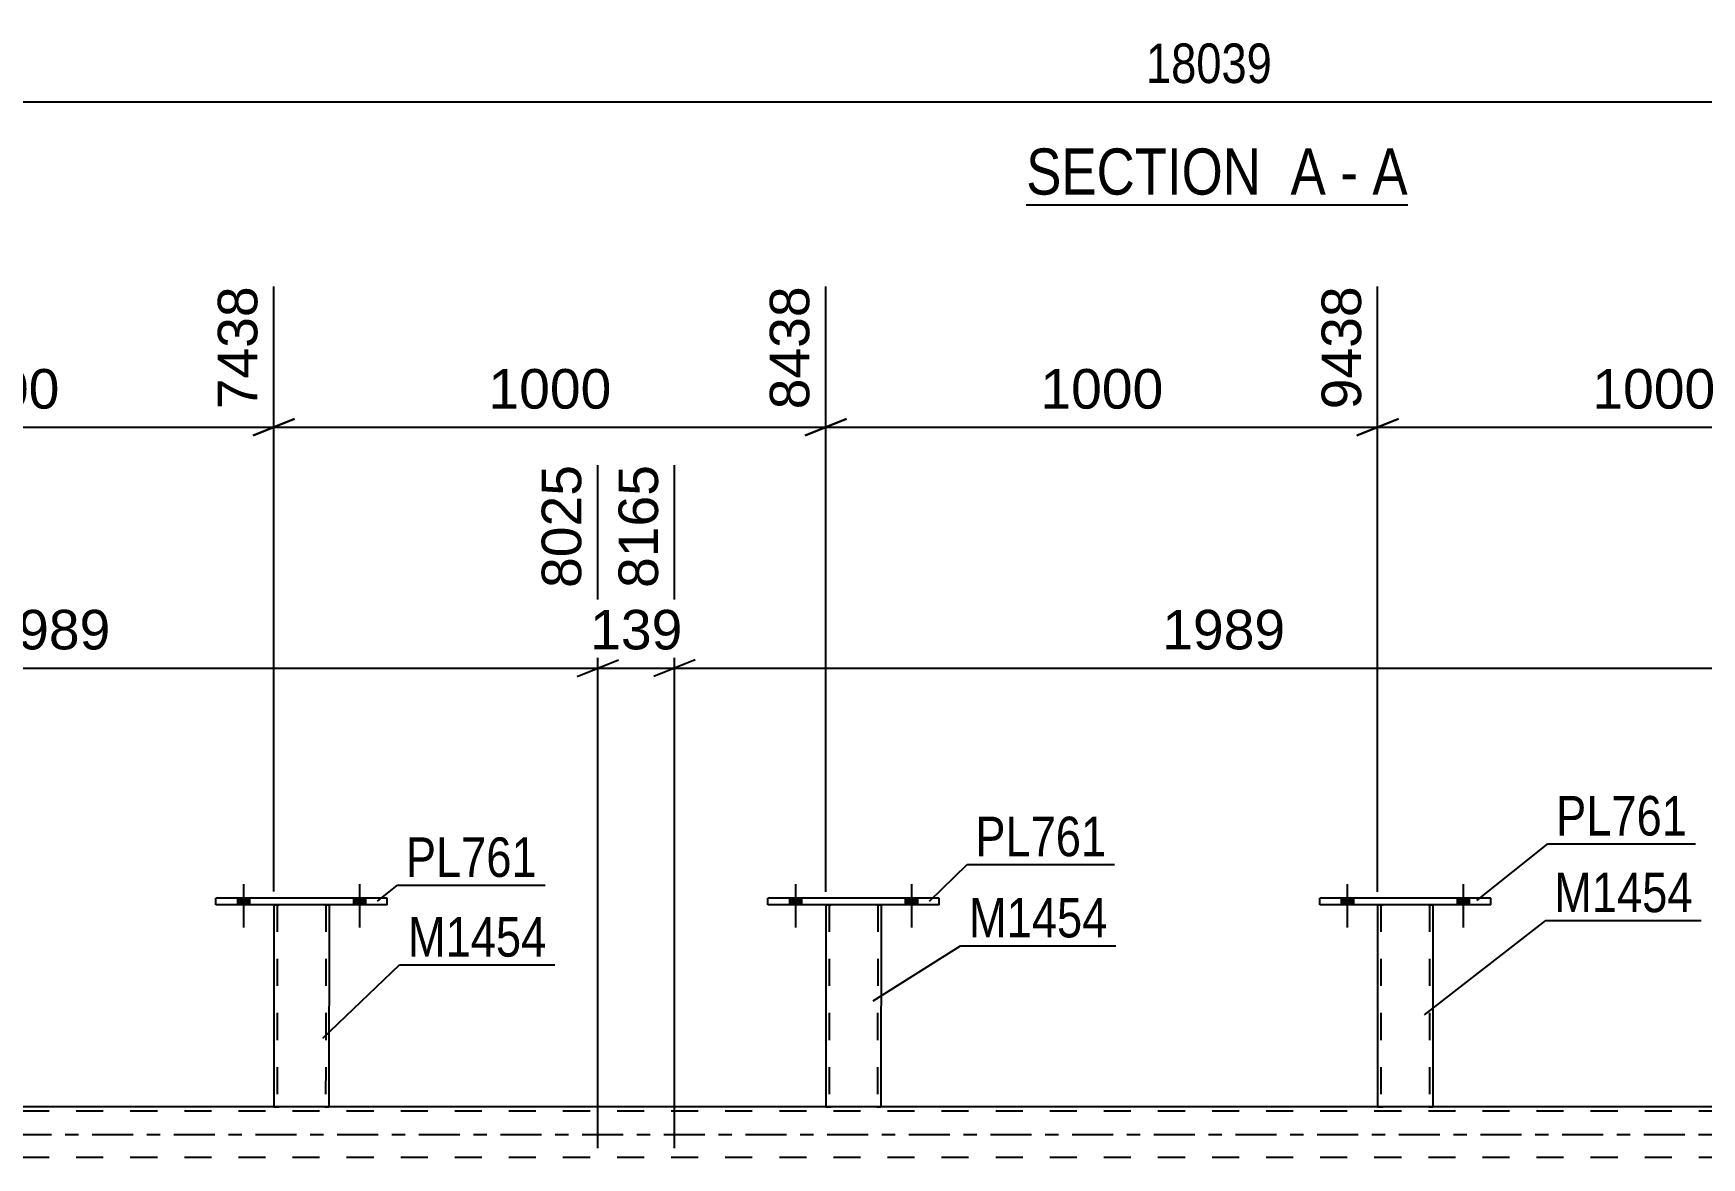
# Model space of a CAD drawing. Header units: millimetres. Extents: x 0 to 841, y 0 to 594.
# Drawn here: x 328.7 to 449.6, y 434.6 to 516 of the extents above; entities that cross this region are included whole.
import ezdxf

# ---------------------------------------------------------------- set-up
doc = ezdxf.new("R2010")
doc.units = ezdxf.units.MM
doc.linetypes.add('DXK_LINE_DOT2', pattern=[3.9198, 1.9599, -1.9599])
doc.linetypes.add('DXK_LINE_DOT3', pattern=[5.9187, 2.979, -0.9799, 0.9799, -0.9799])
doc.styles.add('Arial', font='ARIAL.TTF', dxfattribs={"height": 0.2})
doc.styles.add('Arial Narrow', font='ARIALN.TTF', dxfattribs={"height": 0.2})

# ---------------------------------------------------------------- blocks, each defined once
blk = doc.blocks.new('Unknown-318892572-12 - 6435')
at = {"color": 6, "linetype": 'Continuous'}
blk.add_line((400.63, 503.6), (428.28, 503.6), dxfattribs=at)
at = {"color": 0, "linetype": 'Continuous'}
for points in [[(418.74, 504.35), (418.74, 507.85), (400.63, 507.85), (400.63, 504.35)], [(422.35, 504.35), (422.35, 507.85), (419.79, 507.85), (419.79, 504.35)], [(424.67, 504.35), (424.67, 507.85), (423.4, 507.85), (423.4, 504.35)], [(428.28, 504.35), (428.28, 507.85), (425.72, 507.85), (425.72, 504.35)]]:
    blk.add_wipeout(points, dxfattribs=at)
at = {"color": 7, "linetype": 'Continuous', "style": 'Arial Narrow'}
for s, p in [('SECTION ', (400.63, 504.35)), ('A', (419.79, 504.35)), ('A', (425.72, 504.35)), ('-', (423.4, 504.35))]:
    blk.add_text(s, height=3.34, dxfattribs=at).set_placement(p)
blk = doc.blocks.new('Part-318892572-4988 - 4655')
at = {"color": 2, "linetype": 'Continuous'}
for p, q in [((341.91, 452.92), (341.91, 453.4)), ((354.31, 453.4), (341.91, 453.4)), ((354.31, 452.92), (354.31, 453.4)), ((354.31, 452.92), (341.91, 452.92))]:
    blk.add_line(p, q, dxfattribs=at)
blk = doc.blocks.new('Part-318892572-4887 - 4655')
at = {"color": 2, "linetype": 'Continuous'}
for p, q in [((426.1, 452.92), (426.1, 438.28)), ((430.1, 452.92), (430.1, 438.28)), ((426.13, 438.28), (426.1, 438.28)), ((426.24, 438.28), (426.13, 438.28)), ((426.39, 438.28), (426.24, 438.28)), ((429.8, 438.28), (426.39, 438.28)), ((429.96, 438.28), (429.8, 438.28)), ((430.06, 438.28), (429.96, 438.28)), ((430.1, 438.28), (430.06, 438.28))]:
    blk.add_line(p, q, dxfattribs=at)
at = {"color": 7, "linetype": 'DXK_LINE_DOT2'}
for p, q in [((426.1, 452.92), (426.1, 452.92)), ((426.1, 452.92), (426.1, 452.92)), ((426.1, 452.92), (426.1, 452.92)), ((426.14, 452.92), (426.1, 452.92)), ((426.1, 452.92), (426.14, 452.92)), ((426.24, 452.92), (426.14, 452.92)), ((426.14, 452.92), (426.24, 452.92)), ((426.4, 452.92), (426.24, 452.92)), ((426.24, 452.92), (426.4, 452.92)), ((426.34, 452.92), (426.34, 452.92)), ((426.34, 452.92), (426.34, 438.28)), ((426.36, 452.92), (426.34, 452.92)), ((426.34, 452.92), (426.36, 452.92)), ((426.41, 452.92), (426.36, 452.92)), ((426.36, 452.92), (426.41, 452.92)), ((429.81, 452.92), (426.4, 452.92)), ((429.81, 452.92), (426.4, 452.92)), ((429.71, 452.92), (426.41, 452.92)), ((426.41, 452.92), (426.49, 452.92)), ((429.79, 452.92), (426.49, 452.92)), ((429.79, 452.92), (429.71, 452.92)), ((429.84, 452.92), (429.79, 452.92)), ((429.79, 452.92), (429.84, 452.92)), ((429.81, 452.92), (429.96, 452.92)), ((429.96, 452.92), (429.81, 452.92)), ((429.86, 452.92), (429.84, 452.92)), ((429.84, 452.92), (429.86, 452.92)), ((429.86, 452.92), (429.86, 452.92)), ((429.86, 452.92), (429.86, 438.28)), ((429.96, 452.92), (430.07, 452.92)), ((430.07, 452.92), (429.96, 452.92)), ((430.07, 452.92), (430.1, 452.92)), ((430.1, 452.92), (430.07, 452.92)), ((430.1, 452.92), (430.1, 452.92)), ((430.1, 452.92), (430.1, 452.92)), ((430.1, 452.92), (430.1, 452.92)), ((426.1, 438.28), (426.13, 438.28)), ((426.13, 438.28), (426.24, 438.28)), ((426.24, 438.28), (426.39, 438.28)), ((426.36, 438.28), (426.34, 438.28)), ((426.34, 438.28), (426.36, 438.28)), ((426.41, 438.28), (426.36, 438.28)), ((426.36, 438.28), (426.41, 438.28)), ((429.8, 438.28), (426.39, 438.28)), ((429.71, 438.28), (426.41, 438.28)), ((426.41, 438.28), (426.49, 438.28)), ((429.84, 438.28), (426.49, 438.28)), ((429.79, 438.28), (429.71, 438.28)), ((429.84, 438.28), (429.79, 438.28)), ((429.8, 438.28), (429.96, 438.28)), ((429.86, 438.28), (429.84, 438.28)), ((429.84, 438.28), (429.86, 438.28)), ((429.96, 438.28), (430.06, 438.28)), ((430.06, 438.28), (430.1, 438.28))]:
    blk.add_line(p, q, dxfattribs=at)
blk = doc.blocks.new('Part-318892572-4892 - 4655')
at = {"color": 2, "linetype": 'Continuous'}
for p, q in [((421.9, 452.92), (421.9, 453.4)), ((434.3, 453.4), (421.9, 453.4)), ((434.3, 452.92), (434.3, 453.4)), ((434.3, 452.92), (421.9, 452.92))]:
    blk.add_line(p, q, dxfattribs=at)
blk = doc.blocks.new('Part-318892572-4983 - 4655')
at = {"color": 2, "linetype": 'Continuous'}
for p, q in [((346.11, 452.92), (346.1, 438.28)), ((350.11, 452.92), (350.1, 438.28)), ((346.14, 438.28), (346.1, 438.28)), ((346.24, 438.28), (346.14, 438.28)), ((346.4, 438.28), (346.24, 438.28)), ((349.81, 438.28), (346.4, 438.28)), ((349.96, 438.28), (349.81, 438.28)), ((350.07, 438.28), (349.96, 438.28)), ((350.1, 438.28), (350.07, 438.28))]:
    blk.add_line(p, q, dxfattribs=at)
at = {"color": 7, "linetype": 'DXK_LINE_DOT2'}
for p, q in [((346.11, 452.92), (346.11, 452.92)), ((346.11, 452.92), (346.11, 452.92)), ((346.11, 452.92), (346.11, 452.92)), ((346.14, 452.92), (346.11, 452.92)), ((346.11, 452.92), (346.14, 452.92)), ((346.25, 452.92), (346.14, 452.92)), ((346.14, 452.92), (346.25, 452.92)), ((346.4, 452.92), (346.25, 452.92)), ((346.25, 452.92), (346.4, 452.92)), ((346.35, 452.92), (346.34, 438.28)), ((346.35, 452.92), (346.35, 452.92)), ((346.37, 452.92), (346.35, 452.92)), ((346.35, 452.92), (346.37, 452.92)), ((346.42, 452.92), (346.37, 452.92)), ((346.37, 452.92), (346.42, 452.92)), ((349.81, 452.92), (346.4, 452.92)), ((349.81, 452.92), (346.4, 452.92)), ((349.72, 452.92), (346.42, 452.92)), ((346.42, 452.92), (346.5, 452.92)), ((349.8, 452.92), (346.5, 452.92)), ((349.8, 452.92), (349.72, 452.92)), ((349.85, 452.92), (349.8, 452.92)), ((349.8, 452.92), (349.85, 452.92)), ((349.81, 452.92), (349.97, 452.92)), ((349.97, 452.92), (349.81, 452.92)), ((349.87, 452.92), (349.85, 452.92)), ((349.85, 452.92), (349.87, 452.92)), ((349.87, 452.92), (349.86, 438.28)), ((349.87, 452.92), (349.87, 452.92)), ((349.97, 452.92), (350.07, 452.92)), ((350.07, 452.92), (349.97, 452.92)), ((350.07, 452.92), (350.11, 452.92)), ((350.11, 452.92), (350.07, 452.92)), ((350.11, 452.92), (350.11, 452.92)), ((350.11, 452.92), (350.11, 452.92)), ((350.11, 452.92), (350.11, 452.92)), ((346.1, 438.28), (346.14, 438.28)), ((346.14, 438.28), (346.24, 438.28)), ((346.24, 438.28), (346.4, 438.28)), ((346.36, 438.28), (346.34, 438.28)), ((346.34, 438.28), (346.36, 438.28)), ((346.41, 438.28), (346.36, 438.28)), ((346.36, 438.28), (346.4, 438.28)), ((349.81, 438.28), (346.4, 438.28)), ((346.4, 438.28), (346.41, 438.28)), ((349.72, 438.28), (346.41, 438.28)), ((346.41, 438.28), (346.49, 438.28)), ((349.85, 438.28), (346.49, 438.28)), ((349.79, 438.28), (349.72, 438.28)), ((349.85, 438.28), (349.79, 438.28)), ((349.81, 438.28), (349.96, 438.28)), ((349.86, 438.28), (349.85, 438.28)), ((349.85, 438.28), (349.86, 438.28)), ((349.96, 438.28), (350.07, 438.28)), ((350.07, 438.28), (350.1, 438.28))]:
    blk.add_line(p, q, dxfattribs=at)
blk = doc.blocks.new('Part-318892572-4993 - 4655')
at = {"color": 2, "linetype": 'Continuous'}
for p, q in [((386.11, 452.92), (386.1, 438.28)), ((390.11, 452.92), (390.1, 438.28)), ((386.14, 438.28), (386.1, 438.28)), ((386.24, 438.28), (386.14, 438.28)), ((386.4, 438.28), (386.24, 438.28)), ((389.81, 438.28), (386.4, 438.28)), ((389.96, 438.28), (389.81, 438.28)), ((390.07, 438.28), (389.96, 438.28)), ((390.1, 438.28), (390.07, 438.28))]:
    blk.add_line(p, q, dxfattribs=at)
at = {"color": 7, "linetype": 'DXK_LINE_DOT2'}
for p, q in [((386.11, 452.92), (386.11, 452.92)), ((386.11, 452.92), (386.11, 452.92)), ((386.11, 452.92), (386.11, 452.92)), ((386.14, 452.92), (386.11, 452.92)), ((386.11, 452.92), (386.14, 452.92)), ((386.25, 452.92), (386.14, 452.92)), ((386.14, 452.92), (386.25, 452.92)), ((386.4, 452.92), (386.25, 452.92)), ((386.25, 452.92), (386.4, 452.92)), ((386.35, 452.92), (386.34, 438.28)), ((386.35, 452.92), (386.35, 452.92)), ((386.37, 452.92), (386.35, 452.92)), ((386.35, 452.92), (386.37, 452.92)), ((386.42, 452.92), (386.37, 452.92)), ((386.37, 452.92), (386.42, 452.92)), ((389.81, 452.92), (386.4, 452.92)), ((389.81, 452.92), (386.4, 452.92)), ((389.72, 452.92), (386.42, 452.92)), ((386.42, 452.92), (386.5, 452.92)), ((389.8, 452.92), (386.5, 452.92)), ((389.8, 452.92), (389.72, 452.92)), ((389.85, 452.92), (389.8, 452.92)), ((389.8, 452.92), (389.85, 452.92)), ((389.81, 452.92), (389.97, 452.92)), ((389.97, 452.92), (389.81, 452.92)), ((389.87, 452.92), (389.85, 452.92)), ((389.85, 452.92), (389.87, 452.92)), ((389.87, 452.92), (389.86, 438.28)), ((389.87, 452.92), (389.87, 452.92)), ((389.97, 452.92), (390.07, 452.92)), ((390.07, 452.92), (389.97, 452.92)), ((390.07, 452.92), (390.11, 452.92)), ((390.11, 452.92), (390.07, 452.92)), ((390.11, 452.92), (390.11, 452.92)), ((390.11, 452.92), (390.11, 452.92)), ((390.11, 452.92), (390.11, 452.92)), ((386.1, 438.28), (386.14, 438.28)), ((386.14, 438.28), (386.24, 438.28)), ((386.24, 438.28), (386.4, 438.28)), ((386.36, 438.28), (386.34, 438.28)), ((386.34, 438.28), (386.36, 438.28)), ((386.41, 438.28), (386.36, 438.28)), ((386.36, 438.28), (386.4, 438.28)), ((389.81, 438.28), (386.4, 438.28)), ((386.4, 438.28), (386.41, 438.28)), ((389.71, 438.28), (386.41, 438.28)), ((386.41, 438.28), (386.49, 438.28)), ((389.84, 438.28), (386.49, 438.28)), ((389.79, 438.28), (389.71, 438.28)), ((389.84, 438.28), (389.79, 438.28)), ((389.81, 438.28), (389.96, 438.28)), ((389.86, 438.28), (389.84, 438.28)), ((389.84, 438.28), (389.86, 438.28)), ((389.96, 438.28), (390.07, 438.28)), ((390.07, 438.28), (390.1, 438.28))]:
    blk.add_line(p, q, dxfattribs=at)
blk = doc.blocks.new('Bolt-318892572-5007 - 4655')
at = {"linetype": 'Continuous'}
for points in [[(343.47, 452.92), (344.35, 452.92), (344.35, 453.4), (343.47, 453.4)], [(351.87, 452.92), (352.75, 452.92), (352.75, 453.4), (351.87, 453.4)]]:
    blk.add_hatch(color=1, dxfattribs=at).paths.add_polyline_path(points)
at = {"color": 1, "linetype": 'Continuous'}
for p, q in [((343.47, 453.4), (343.47, 452.92)), ((343.91, 454.4), (343.91, 451.28)), ((344.35, 453.4), (344.35, 452.92)), ((351.87, 453.4), (351.87, 452.92)), ((352.31, 454.4), (352.31, 451.28)), ((352.75, 453.4), (352.75, 452.92))]:
    blk.add_line(p, q, dxfattribs=at)
blk = doc.blocks.new('Bolt-318892572-5008 - 4655')
at = {"linetype": 'Continuous'}
for points in [[(343.47, 452.92), (344.35, 452.92), (344.35, 453.4), (343.47, 453.4)], [(351.87, 452.92), (352.75, 452.92), (352.75, 453.4), (351.87, 453.4)]]:
    blk.add_hatch(color=1, dxfattribs=at).paths.add_polyline_path(points)
at = {"color": 1, "linetype": 'Continuous'}
for p, q in [((343.47, 453.4), (343.47, 452.92)), ((343.91, 454.4), (343.91, 451.28)), ((344.35, 453.4), (344.35, 452.92)), ((351.87, 453.4), (351.87, 452.92)), ((352.31, 454.4), (352.31, 451.28)), ((352.75, 453.4), (352.75, 452.92))]:
    blk.add_line(p, q, dxfattribs=at)
blk = doc.blocks.new('Bolt-318892572-5009 - 4655')
at = {"linetype": 'Continuous'}
for points in [[(383.47, 452.92), (384.35, 452.92), (384.35, 453.4), (383.47, 453.4)], [(391.87, 452.92), (392.75, 452.92), (392.75, 453.4), (391.87, 453.4)]]:
    blk.add_hatch(color=1, dxfattribs=at).paths.add_polyline_path(points)
at = {"color": 1, "linetype": 'Continuous'}
for p, q in [((383.47, 453.4), (383.47, 452.92)), ((383.91, 454.4), (383.91, 451.28)), ((384.35, 453.4), (384.35, 452.92)), ((391.87, 453.4), (391.87, 452.92)), ((392.31, 454.4), (392.31, 451.28)), ((392.75, 453.4), (392.75, 452.92))]:
    blk.add_line(p, q, dxfattribs=at)
blk = doc.blocks.new('Part-318892572-5029 - 4655')
at = {"color": 7, "linetype": 'DXK_LINE_DOT2'}
for p, q in [((768.84, 437.96), (84.35, 437.96)), ((768.84, 438.28), (106.1, 438.28)), ((350.1, 438.28), (346.1, 438.28)), ((390.1, 438.28), (386.1, 438.28)), ((430.1, 438.28), (426.1, 438.28)), ((768.84, 434.6), (84.35, 434.6))]:
    blk.add_line(p, q, dxfattribs=at)
at = {"color": 2, "linetype": 'Continuous'}
for p, q in [((346.1, 438.28), (310.1, 438.28)), ((386.1, 438.28), (350.1, 438.28)), ((426.1, 438.28), (390.1, 438.28)), ((466.1, 438.28), (430.1, 438.28))]:
    blk.add_line(p, q, dxfattribs=at)
at = {"color": 7, "linetype": 'DXK_LINE_DOT3'}
blk.add_line((84.35, 436.28), (778.64, 436.28), dxfattribs=at)
blk = doc.blocks.new('Part-318892572-5070 - 4655')
at = {"color": 2, "linetype": 'Continuous'}
for p, q in [((381.91, 452.92), (381.91, 453.4)), ((394.31, 453.4), (381.91, 453.4)), ((394.31, 452.92), (394.31, 453.4)), ((394.31, 452.92), (381.91, 452.92))]:
    blk.add_line(p, q, dxfattribs=at)
blk = doc.blocks.new('Bolt-318892572-5077 - 4655')
at = {"linetype": 'Continuous'}
for points in [[(423.46, 452.92), (424.34, 452.92), (424.34, 453.4), (423.46, 453.4)], [(431.86, 452.92), (432.74, 452.92), (432.74, 453.4), (431.86, 453.4)]]:
    blk.add_hatch(color=1, dxfattribs=at).paths.add_polyline_path(points)
at = {"color": 1, "linetype": 'Continuous'}
for p, q in [((423.46, 453.4), (423.46, 452.92)), ((423.9, 454.4), (423.9, 451.28)), ((424.34, 453.4), (424.34, 452.92)), ((431.86, 453.4), (431.86, 452.92)), ((432.3, 454.4), (432.3, 451.28)), ((432.74, 453.4), (432.74, 452.92))]:
    blk.add_line(p, q, dxfattribs=at)
blk = doc.blocks.new('Bolt-318892572-5078 - 4655')
at = {"linetype": 'Continuous'}
for points in [[(423.46, 452.92), (424.34, 452.92), (424.34, 453.4), (423.46, 453.4)], [(431.86, 452.92), (432.74, 452.92), (432.74, 453.4), (431.86, 453.4)]]:
    blk.add_hatch(color=1, dxfattribs=at).paths.add_polyline_path(points)
at = {"color": 1, "linetype": 'Continuous'}
for p, q in [((423.46, 453.4), (423.46, 452.92)), ((423.9, 454.4), (423.9, 451.28)), ((424.34, 453.4), (424.34, 452.92)), ((431.86, 453.4), (431.86, 452.92)), ((432.3, 454.4), (432.3, 451.28)), ((432.74, 453.4), (432.74, 452.92))]:
    blk.add_line(p, q, dxfattribs=at)
blk = doc.blocks.new('Bolt-318892572-5152 - 4655')
at = {"linetype": 'Continuous'}
for points in [[(383.47, 452.92), (384.35, 452.92), (384.35, 453.4), (383.47, 453.4)], [(391.87, 452.92), (392.75, 452.92), (392.75, 453.4), (391.87, 453.4)]]:
    blk.add_hatch(color=1, dxfattribs=at).paths.add_polyline_path(points)
at = {"color": 1, "linetype": 'Continuous'}
for p, q in [((383.47, 453.4), (383.47, 452.92)), ((383.91, 454.4), (383.91, 451.28)), ((384.35, 453.4), (384.35, 452.92)), ((391.87, 453.4), (391.87, 452.92)), ((392.31, 454.4), (392.31, 451.28)), ((392.75, 453.4), (392.75, 452.92))]:
    blk.add_line(p, q, dxfattribs=at)
blk = doc.blocks.new('StraightDimension-318892572-5389 - 4655')
at = {"color": 7, "linetype": 'Continuous'}
for p, q in [((454.71, 435.28), (454.71, 486.98)), ((375.15, 435.28), (375.15, 484.75)), ((376.65, 470.66), (373.65, 469.46)), ((453.21, 469.46), (456.21, 470.66)), ((375.15, 470.06), (454.71, 470.06))]:
    blk.add_line(p, q, dxfattribs=at)
at = {"color": 0}
blk.add_wipeout([(419.98, 470.81), (419.98, 475.01), (409.89, 475.01), (409.89, 470.81)], dxfattribs=at)
at = {"color": 3, "style": 'Arial'}
blk.add_text('1989', height=2.865, dxfattribs=at).set_placement((410.49, 471.41))
at = {"color": 0, "linetype": 'Continuous'}
blk.add_wipeout([(454.11, 487.58), (449.91, 487.58), (449.91, 475.26), (454.11, 475.26)], dxfattribs=at)
at = {"color": 3, "linetype": 'Continuous', "style": 'Arial'}
blk.add_text('10154', height=2.865, rotation=90.0002, dxfattribs=at).set_placement((453.51, 475.86))
blk = doc.blocks.new('StraightDimension-318892572-5425 - 4655')
at = {"color": 7, "linetype": 'Continuous'}
for p, q in [((290.02, 435.28), (290.02, 484.75)), ((369.58, 435.28), (369.58, 484.75)), ((291.52, 470.66), (288.52, 469.46)), ((368.08, 469.46), (371.08, 470.66)), ((290.02, 470.06), (369.58, 470.06))]:
    blk.add_line(p, q, dxfattribs=at)
at = {"color": 0}
blk.add_wipeout([(334.85, 470.81), (334.85, 475.01), (324.75, 475.01), (324.75, 470.81)], dxfattribs=at)
at = {"color": 3, "style": 'Arial'}
blk.add_text('1989', height=2.865, dxfattribs=at).set_placement((325.35, 471.41))
at = {"color": 0, "linetype": 'Continuous'}
blk.add_wipeout([(368.98, 485.35), (364.78, 485.35), (364.78, 475.26), (368.98, 475.26)], dxfattribs=at)
at = {"color": 3, "linetype": 'Continuous', "style": 'Arial'}
blk.add_text('8025', height=2.865, rotation=90.0002, dxfattribs=at).set_placement((368.38, 475.86))
blk = doc.blocks.new('StraightDimension-318892572-5557 - 4655')
at = {"color": 7, "linetype": 'Continuous'}
for p, q in [((346.11, 453.87), (346.11, 497.7)), ((386.11, 453.86), (386.11, 497.7)), ((347.61, 488.1), (344.61, 486.9)), ((346.11, 487.5), (386.11, 487.5)), ((384.61, 486.9), (387.61, 488.1))]:
    blk.add_line(p, q, dxfattribs=at)
at = {"color": 0}
blk.add_wipeout([(371.16, 488.25), (371.16, 492.45), (361.06, 492.45), (361.06, 488.25)], dxfattribs=at)
at = {"color": 3, "style": 'Arial'}
blk.add_text('1000', height=2.865, dxfattribs=at).set_placement((361.66, 488.85))
at = {"color": 0, "linetype": 'Continuous'}
blk.add_wipeout([(385.51, 498.3), (381.31, 498.3), (381.31, 488.2), (385.51, 488.2)], dxfattribs=at)
at = {"color": 3, "linetype": 'Continuous', "style": 'Arial'}
blk.add_text('8438', height=2.865, rotation=90.0002, dxfattribs=at).set_placement((384.91, 488.8))
blk = doc.blocks.new('StraightDimension-318892572-5407 - 4655')
at = {"color": 7, "linetype": 'Continuous'}
for p, q in [((369.58, 435.28), (369.58, 484.75)), ((375.15, 435.28), (375.15, 484.75)), ((368.08, 469.46), (371.08, 470.66)), ((376.65, 470.66), (373.65, 469.46)), ((369.58, 470.06), (375.15, 470.06))]:
    blk.add_line(p, q, dxfattribs=at)
at = {"color": 0}
blk.add_wipeout([(376.3, 470.81), (376.3, 475.01), (368.43, 475.01), (368.43, 470.81)], dxfattribs=at)
at = {"color": 3, "style": 'Arial'}
blk.add_text('139', height=2.865, dxfattribs=at).set_placement((369.03, 471.41))
at = {"color": 0, "linetype": 'Continuous'}
blk.add_wipeout([(374.55, 485.35), (370.35, 485.35), (370.35, 475.26), (374.55, 475.26)], dxfattribs=at)
at = {"color": 3, "linetype": 'Continuous', "style": 'Arial'}
blk.add_text('8165', height=2.865, rotation=90.0002, dxfattribs=at).set_placement((373.95, 475.86))
blk = doc.blocks.new('StraightDimension-318892572-5549 - 4655')
at = {"color": 7, "linetype": 'Continuous'}
for p, q in [((306.1, 453.89), (306.1, 497.7)), ((346.11, 453.87), (346.11, 497.7)), ((307.6, 488.1), (304.6, 486.9)), ((306.1, 487.5), (346.11, 487.5)), ((344.61, 486.9), (347.61, 488.1))]:
    blk.add_line(p, q, dxfattribs=at)
at = {"color": 0}
blk.add_wipeout([(331.15, 488.25), (331.15, 492.45), (321.06, 492.45), (321.06, 488.25)], dxfattribs=at)
at = {"color": 3, "style": 'Arial'}
blk.add_text('1000', height=2.865, dxfattribs=at).set_placement((321.66, 488.85))
at = {"color": 0, "linetype": 'Continuous'}
blk.add_wipeout([(345.51, 498.3), (341.31, 498.3), (341.31, 488.2), (345.51, 488.2)], dxfattribs=at)
at = {"color": 3, "linetype": 'Continuous', "style": 'Arial'}
blk.add_text('7438', height=2.865, rotation=90.0002, dxfattribs=at).set_placement((344.91, 488.8))
blk = doc.blocks.new('StraightDimension-318892572-5565 - 4655')
at = {"color": 7, "linetype": 'Continuous'}
for p, q in [((386.11, 453.86), (386.11, 497.7)), ((426.1, 453.86), (426.1, 497.7)), ((387.61, 488.1), (384.61, 486.9)), ((386.11, 487.5), (426.1, 487.5)), ((424.6, 486.9), (427.6, 488.1))]:
    blk.add_line(p, q, dxfattribs=at)
at = {"color": 0}
blk.add_wipeout([(411.15, 488.25), (411.15, 492.45), (401.06, 492.45), (401.06, 488.25)], dxfattribs=at)
at = {"color": 3, "style": 'Arial'}
blk.add_text('1000', height=2.865, dxfattribs=at).set_placement((401.66, 488.85))
at = {"color": 0, "linetype": 'Continuous'}
blk.add_wipeout([(425.5, 498.3), (421.3, 498.3), (421.3, 488.2), (425.5, 488.2)], dxfattribs=at)
at = {"color": 3, "linetype": 'Continuous', "style": 'Arial'}
blk.add_text('9438', height=2.865, rotation=90.0002, dxfattribs=at).set_placement((424.9, 488.8))
blk = doc.blocks.new('StraightDimension-318892572-5573 - 4655')
at = {"color": 7, "linetype": 'Continuous'}
for p, q in [((466.11, 453.35), (466.11, 499.92)), ((426.1, 453.86), (426.1, 497.7)), ((427.6, 488.1), (424.6, 486.9)), ((426.1, 487.5), (466.11, 487.5)), ((464.61, 486.9), (467.61, 488.1))]:
    blk.add_line(p, q, dxfattribs=at)
at = {"color": 0}
blk.add_wipeout([(451.15, 488.25), (451.15, 492.45), (441.06, 492.45), (441.06, 488.25)], dxfattribs=at)
at = {"color": 3, "style": 'Arial'}
blk.add_text('1000', height=2.865, dxfattribs=at).set_placement((441.66, 488.85))
at = {"color": 0, "linetype": 'Continuous'}
blk.add_wipeout([(465.51, 500.52), (461.31, 500.52), (461.31, 488.2), (465.51, 488.2)], dxfattribs=at)
at = {"color": 3, "linetype": 'Continuous', "style": 'Arial'}
blk.add_text('10438', height=2.865, rotation=90.0002, dxfattribs=at).set_placement((464.91, 488.8))
blk = doc.blocks.new('StraightDimension-318892572-6740 - 6435')
at = {"color": 7, "linetype": 'Continuous'}
blk.add_line((58.86, 511.08), (768.9, 511.08), dxfattribs=at)
at = {"color": 0}
blk.add_wipeout([(419.05, 511.83), (419.05, 516.03), (408.71, 516.03), (408.71, 511.83)], dxfattribs=at)
at = {"color": 3, "style": 'Arial Narrow'}
blk.add_text('18039', height=2.863, dxfattribs=at).set_placement((409.31, 512.43))
blk = doc.blocks.new('Mark-318892572-4984 - 4655')
at = {"color": 0}
blk.add_wipeout([(365.17, 454.93), (365.17, 457.93), (355.67, 457.93), (355.67, 454.93)], dxfattribs=at)
blk.add_wipeout([(365.17, 454.93), (365.17, 457.93), (355.67, 457.93), (355.67, 454.93)], dxfattribs=at)
at = {"color": 30, "linetype": 'Continuous'}
for p, q in [((353.61, 453.18), (355.07, 454.33)), ((355.07, 454.33), (365.77, 454.33))]:
    blk.add_line(p, q, dxfattribs=at)
at = {"color": 3, "style": 'Arial Narrow'}
blk.add_text('PL761', height=2.863, dxfattribs=at).set_placement((355.67, 454.93))
blk = doc.blocks.new('Mark-318892572-4888 - 4655')
at = {"color": 0}
blk.add_wipeout([(448.54, 457.93), (448.54, 460.93), (439.03, 460.93), (439.03, 457.93)], dxfattribs=at)
blk.add_wipeout([(448.54, 457.93), (448.54, 460.93), (439.03, 460.93), (439.03, 457.93)], dxfattribs=at)
at = {"color": 30, "linetype": 'Continuous'}
for p, q in [((433.29, 453.22), (438.43, 457.33)), ((438.43, 457.33), (449.14, 457.33))]:
    blk.add_line(p, q, dxfattribs=at)
at = {"color": 3, "style": 'Arial Narrow'}
blk.add_text('PL761', height=2.863, dxfattribs=at).set_placement((439.03, 457.93))
blk = doc.blocks.new('Mark-318892572-4883 - 4655')
at = {"color": 0}
blk.add_wipeout([(448.95, 452.38), (448.95, 455.38), (438.89, 455.38), (438.89, 452.38)], dxfattribs=at)
blk.add_wipeout([(448.95, 452.38), (448.95, 455.38), (438.89, 455.38), (438.89, 452.38)], dxfattribs=at)
at = {"color": 30, "linetype": 'Continuous'}
for p, q in [((429.49, 444.94), (438.29, 451.78)), ((438.29, 451.78), (449.55, 451.78))]:
    blk.add_line(p, q, dxfattribs=at)
at = {"color": 3, "style": 'Arial Narrow'}
blk.add_text('M1454', height=2.863, dxfattribs=at).set_placement((438.89, 452.38))
blk = doc.blocks.new('Mark-318892572-4979 - 4655')
at = {"color": 0}
blk.add_wipeout([(365.87, 449.16), (365.87, 452.16), (355.82, 452.16), (355.82, 449.16)], dxfattribs=at)
blk.add_wipeout([(365.87, 449.16), (365.87, 452.16), (355.82, 452.16), (355.82, 449.16)], dxfattribs=at)
at = {"color": 30, "linetype": 'Continuous'}
for p, q in [((349.66, 443.26), (355.22, 448.56)), ((355.22, 448.56), (366.47, 448.56))]:
    blk.add_line(p, q, dxfattribs=at)
at = {"color": 3, "style": 'Arial Narrow'}
blk.add_text('M1454', height=2.863, dxfattribs=at).set_placement((355.82, 449.16))
blk = doc.blocks.new('Mark-318892572-4989 - 4655')
at = {"color": 0}
blk.add_wipeout([(406.53, 450.55), (406.53, 453.55), (396.48, 453.55), (396.48, 450.55)], dxfattribs=at)
blk.add_wipeout([(406.53, 450.55), (406.53, 453.55), (396.48, 453.55), (396.48, 450.55)], dxfattribs=at)
at = {"color": 30, "linetype": 'Continuous'}
for p, q in [((389.55, 445.96), (395.88, 449.95)), ((395.88, 449.95), (407.13, 449.95))]:
    blk.add_line(p, q, dxfattribs=at)
at = {"color": 3, "style": 'Arial Narrow'}
blk.add_text('M1454', height=2.863, dxfattribs=at).set_placement((396.48, 450.55))
blk = doc.blocks.new('Mark-318892572-5066 - 4655')
at = {"color": 0}
blk.add_wipeout([(406.44, 456.43), (406.44, 459.43), (396.94, 459.43), (396.94, 456.43)], dxfattribs=at)
blk.add_wipeout([(406.44, 456.43), (406.44, 459.43), (396.94, 459.43), (396.94, 456.43)], dxfattribs=at)
at = {"color": 30, "linetype": 'Continuous'}
for p, q in [((393.62, 453.18), (396.34, 455.83)), ((396.34, 455.83), (407.04, 455.83))]:
    blk.add_line(p, q, dxfattribs=at)
at = {"color": 3, "style": 'Arial Narrow'}
blk.add_text('PL761', height=2.863, dxfattribs=at).set_placement((396.94, 456.43))

msp = doc.modelspace()

# ---------------------------------------------------------------- block references
for name in ['StraightDimension-318892572-6740 - 6435', 'Unknown-318892572-12 - 6435', 'Part-318892572-4988 - 4655', 'Bolt-318892572-5007 - 4655', 'Bolt-318892572-5008 - 4655', 'Part-318892572-5070 - 4655', 'Bolt-318892572-5009 - 4655', 'Bolt-318892572-5152 - 4655', 'Part-318892572-4892 - 4655', 'Bolt-318892572-5077 - 4655', 'Bolt-318892572-5078 - 4655', 'Part-318892572-4983 - 4655', 'Part-318892572-4993 - 4655', 'Part-318892572-4887 - 4655', 'Part-318892572-5029 - 4655']:
    msp.add_blockref(name, (0, 0))

# ---------------------------------------------------------------- next in the draw order: block references
for name in ['StraightDimension-318892572-5389 - 4655', 'StraightDimension-318892572-5425 - 4655']:
    msp.add_blockref(name, (0, 0))

# ---------------------------------------------------------------- next in the draw order: block references
for name in ['StraightDimension-318892572-5557 - 4655', 'Mark-318892572-4979 - 4655']:
    msp.add_blockref(name, (0, 0))

# ---------------------------------------------------------------- next in the draw order: block references
for name in ['StraightDimension-318892572-5549 - 4655', 'StraightDimension-318892572-5565 - 4655', 'StraightDimension-318892572-5407 - 4655', 'Mark-318892572-4984 - 4655']:
    msp.add_blockref(name, (0, 0))

# ---------------------------------------------------------------- next in the draw order: block references
for name in ['StraightDimension-318892572-5573 - 4655', 'Mark-318892572-4989 - 4655']:
    msp.add_blockref(name, (0, 0))

# ---------------------------------------------------------------- next in the draw order: block references
for name in ['Mark-318892572-4888 - 4655', 'Mark-318892572-5066 - 4655']:
    msp.add_blockref(name, (0, 0))

# ---------------------------------------------------------------- next in the draw order: block references
msp.add_blockref('Mark-318892572-4883 - 4655', (0, 0))

doc.saveas('drawing.dxf')
